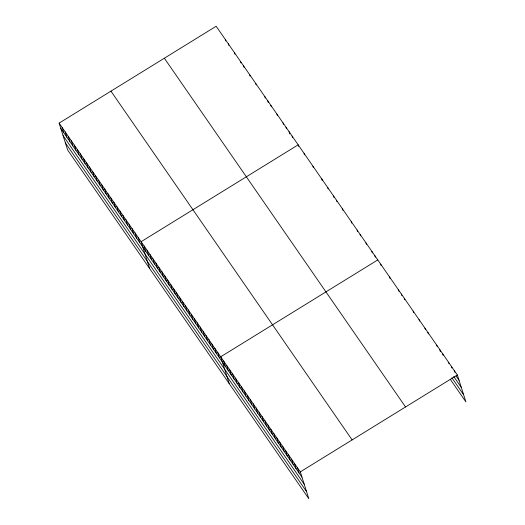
<?xml version="1.0" encoding="UTF-8"?>
<svg xmlns="http://www.w3.org/2000/svg" width="525" height="525" viewBox="0 0 525 525"><rect width="100%" height="100%" fill="white"/><g stroke="black" fill="none" stroke-linecap="round" stroke-linejoin="round"><path stroke-width="0.79" d="M59.108 123.119L300.3 471.877L308.825 498.75L67.64 149.993L59.108 123.119L216.175 26.25L457.36 375.008L465.892 401.881L450.306 379.352M377.77 259.921L220.71 356.783L229.235 383.657M300.3 471.877L457.36 375.008M456.107 376.077L459.053 380.343M453.731 376.491L461.311 387.45M451.841 377.724L463.634 394.774M164.345 58.216L405.536 406.973M110.939 91.153L352.131 439.911M60.802 128.454L301.993 477.212M63.059 135.562L304.251 484.319M65.382 142.885L306.574 491.643M454.414 370.748L454.899 372.271M451.467 366.483L451.953 368.005M448.521 362.224L449.006 363.746M442.621 353.692L443.107 355.222M439.674 349.433L440.403 351.717M436.728 345.168L437.213 346.697M427.882 332.384L428.367 333.907M424.935 328.118L425.421 329.641M419.042 319.594L419.527 321.116M413.142 311.069L413.628 312.592M404.303 298.279L404.788 299.808M401.356 294.02L401.835 295.542M398.403 289.754L398.888 291.283M389.563 276.97L390.049 278.493M380.717 264.18L381.202 265.702M374.824 255.655L375.303 257.178M371.877 251.396L372.356 252.919M365.977 242.865L366.463 244.394M360.084 234.34L360.563 235.869M357.138 230.081L357.617 231.604M351.238 221.557L351.724 223.079M342.398 208.766L342.877 210.289M336.499 200.242L336.984 201.764M333.552 195.976L334.038 197.505M327.659 187.451L328.138 188.98M321.759 178.927L322.245 180.456M312.92 166.143L313.399 167.665M304.073 153.352L304.559 154.875M298.659 146.35L298.18 144.828L141.113 241.697L149.645 268.57M292.103 136.047L292.589 137.57M289.065 131.65L289.793 133.941M286.027 127.26L286.512 128.782M282.995 122.87L283.474 124.392M276.918 114.082L277.403 115.612M270.841 105.302L271.327 106.824M267.803 100.912L268.288 102.434M264.771 96.521L265.25 98.044M255.655 83.344L256.141 84.866M249.585 74.557L250.064 76.086M243.508 65.776L243.994 67.298M240.47 61.386L240.955 62.908M234.399 52.598L234.878 54.128M228.323 43.818L228.808 45.34M225.284 39.428L225.77 40.95M297.353 467.611L299.047 472.946M294.407 463.352L296.1 468.687M291.46 459.086L293.153 464.422M288.514 454.827L290.2 460.163M285.561 450.562L287.254 455.897M282.614 446.303L284.307 451.638M279.668 442.037L281.361 447.372M276.721 437.778L278.414 443.107M273.774 433.512L275.461 438.848M270.821 429.247L272.514 434.582M267.875 424.988L269.568 430.323M264.928 420.722L266.621 426.057M261.982 416.463L263.675 421.798M259.035 412.197L260.722 417.533M256.082 407.938L257.775 413.273M253.135 403.673L254.828 409.008M250.189 399.413L251.882 404.749M247.242 395.148L248.935 400.483M244.296 390.889L245.982 396.217M241.343 386.623L243.036 391.958M238.396 382.364L240.089 387.693M235.449 378.098L237.143 383.434M232.503 373.833L234.196 379.168M229.55 369.574L231.243 374.909M226.603 365.308L228.296 370.643M223.657 361.049L225.35 366.384M217.763 352.524L219.457 357.86M214.81 348.259L216.503 353.594M211.864 344L213.557 349.335M208.917 339.734L210.61 345.069M205.971 335.475L207.664 340.804M203.024 331.209L204.717 336.545M200.071 326.95L201.764 332.279M197.124 322.685L198.817 328.02M194.178 318.419L195.871 323.754M191.231 314.16L192.924 319.495M188.285 309.894L189.978 315.23M185.332 305.635L187.025 310.971M182.385 301.37L184.078 306.705M179.438 297.111L181.132 302.446M176.492 292.845L178.185 298.18M173.545 288.586L175.238 293.921M170.592 284.32L172.285 289.656M167.646 280.061L169.339 285.39M164.699 275.796L166.392 281.131M161.752 271.537L163.446 276.865M158.806 267.271L160.499 272.606M155.853 263.005L157.546 268.341M152.906 258.746L154.599 264.082M149.96 254.481L151.653 259.816M147.013 250.222L148.706 255.557M144.067 245.956L145.76 251.291M138.082 237.307L139.768 242.635M135.043 232.91L136.736 238.245M132.005 228.519L133.698 233.855M128.966 224.129L130.659 229.464M125.928 219.739L127.621 225.067M122.896 215.342L124.582 220.677M119.857 210.952L121.551 216.287M116.819 206.561L118.512 211.897M113.781 202.171L115.474 207.506M110.742 197.774L112.435 203.109M107.71 193.384L109.397 198.719M104.672 188.993L106.365 194.329M101.633 184.603L103.327 189.938M98.595 180.213L100.288 185.542M95.557 175.816L97.25 181.151M92.518 171.426L94.211 176.761M89.486 167.035L91.173 172.371M86.448 162.645L88.141 167.98M83.409 158.248L85.103 163.583M80.371 153.858L82.064 159.193M77.332 149.468L79.026 154.803M74.301 145.077L75.987 150.412M71.262 140.687L72.955 146.016M68.224 136.29L69.917 141.625M65.185 131.9L66.878 137.235M62.147 127.509L63.84 132.845"/></g></svg>
